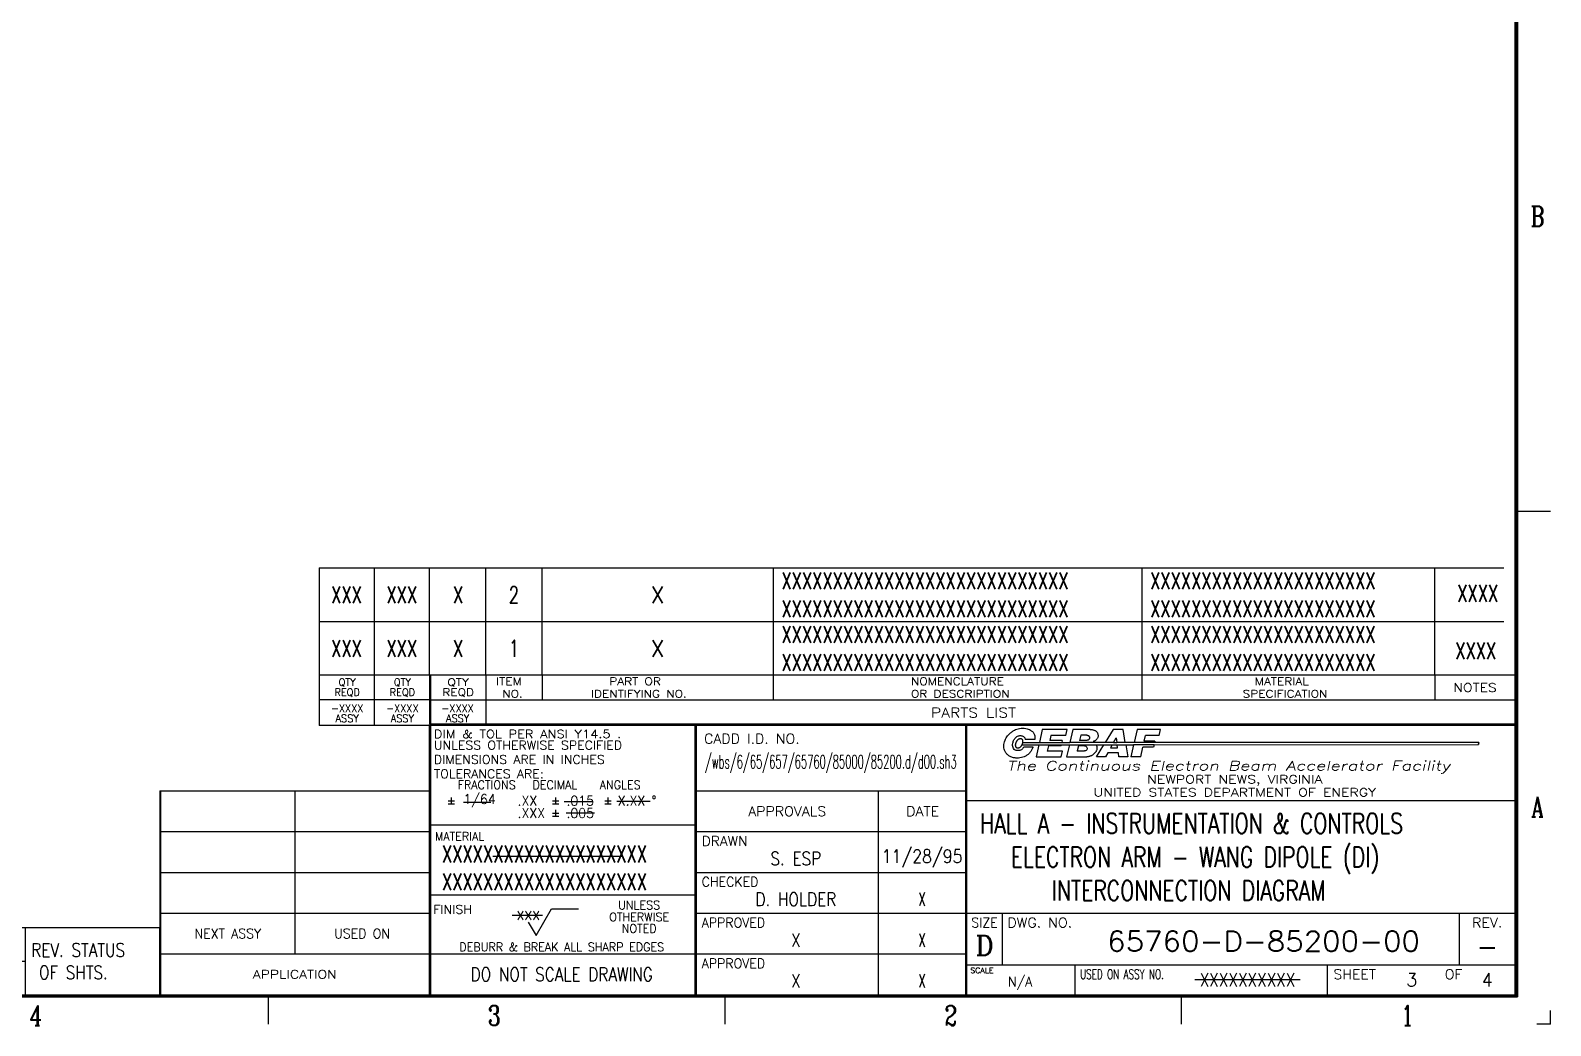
# Model space of a CAD drawing. Extents: x -7.6 to 24, y -28.5 to -7.9.
# Drawn here: x 9.86 to 24.01, y -28.46 to -19.19 of the extents above; entities that cross this region are included whole.
import ezdxf

# ---------------------------------------------------------------- set-up
doc = ezdxf.new("R2010")
doc.units = 0
doc.header["$MEASUREMENT"] = 0
doc.linetypes.add('PHANTOM', pattern=[13, 10, -1, 0, -1, 0, -1])
doc.layers.add('1', color=7, linetype='CONTINUOUS')
doc.layers.add('2', color=7, linetype='CONTINUOUS')
doc.styles.add('CONVERTER_1', font='simplex.shx', dxfattribs={"width": 0.7125})
doc.styles.add('CONVERTER_10', font='simplex.shx', dxfattribs={"width": 0.6175})
doc.styles.add('CONVERTER_11', font='simplex.shx', dxfattribs={"width": 0.665})
doc.styles.add('CONVERTER_12', font='simplex.shx', dxfattribs={"width": 1.2825})
doc.styles.add('CONVERTER_13', font='simplex.shx', dxfattribs={"width": 1.3775, "oblique": 12})
doc.styles.add('CONVERTER_14', font='simplex.shx', dxfattribs={"width": 1.045})
doc.styles.add('CONVERTER_15', font='complex.shx', dxfattribs={"width": 0.95})
doc.styles.add('CONVERTER_16', font='complex.shx', dxfattribs={"width": 1.1875})
doc.styles.add('CONVERTER_17', font='complex.shx', dxfattribs={"width": 0.7125})
doc.styles.add('CONVERTER_2', font='simplex.shx', dxfattribs={"width": 0.95})
doc.styles.add('CONVERTER_3', font='simplex.shx', dxfattribs={"width": 1.1875})
doc.styles.add('CONVERTER_4', font='simplex.shx', dxfattribs={"width": 1.06875})
doc.styles.add('CONVERTER_5', font='complex.shx', dxfattribs={"width": 0.83125})
doc.styles.add('CONVERTER_6', font='simplex.shx', dxfattribs={"width": 0.741})
doc.styles.add('CONVERTER_7', font='simplex.shx', dxfattribs={"width": 0.83125})
doc.styles.add('CONVERTER_8', font='simplex.shx', dxfattribs={"width": 0.5415})
doc.styles.add('CONVERTER_9', font='simplex.shx', dxfattribs={"width": 0.855})

# ---------------------------------------------------------------- blocks, each defined once
blk = doc.blocks.new('PARTS_LIST', base_point=(12.546, -25.661))
at = {"layer": '1', "color": 4, "linetype": 'PHANTOM'}
blk.add_line((23.7, -24.193), (23.7, -25.193), dxfattribs=at)
at = {"layer": '1', "color": 2, "linetype": 'CONTINUOUS'}
for p, q in [((23.7, -25.193), (13.574, -25.193)), ((13.574, -25.193), (13.574, -25.646)), ((13.579, -25.193), (13.579, -25.646)), ((13.584, -25.193), (13.584, -25.646)), ((14.098, -25.193), (14.098, -25.421)), ((14.622, -25.193), (14.622, -25.421)), ((16.776, -25.421), (16.776, -25.193)), ((20.207, -25.421), (20.207, -25.193)), ((22.931, -25.193), (22.931, -25.421)), ((23.7, -25.193), (23.7, -25.646)), ((13.574, -25.421), (23.7, -25.421)), ((13.574, -25.646), (23.7, -25.646))]:
    blk.add_line(p, q, dxfattribs=at)
at = {"layer": '2', "color": 4, "linetype": 'PHANTOM'}
for p, q in [((12.546, -24.193), (12.546, -25.661)), ((12.546, -24.193), (13.06, -24.193)), ((13.06, -24.193), (13.06, -25.661)), ((13.06, -24.193), (13.574, -24.193)), ((13.574, -25.193), (13.574, -24.193)), ((13.574, -24.193), (23.7, -24.193)), ((14.098, -25.193), (14.098, -24.193)), ((14.622, -25.193), (14.622, -24.193)), ((16.776, -25.193), (16.776, -24.193)), ((20.207, -25.193), (20.207, -24.193)), ((22.931, -25.193), (22.931, -24.193)), ((12.546, -24.693), (13.06, -24.693)), ((13.06, -24.693), (13.574, -24.693)), ((13.574, -24.693), (23.7, -24.693)), ((13.574, -25.193), (12.546, -25.193)), ((13.574, -25.421), (12.546, -25.421)), ((14.098, -25.421), (14.098, -25.646)), ((13.574, -25.661), (12.546, -25.661))]:
    blk.add_line(p, q, dxfattribs=at)
at = {"layer": '1', "color": 13, "attachment_point": 5}
for s, insert, char_height, style in [('XXXX', (23.332, -24.429), 0.1562, 'CONVERTER_1'), ('XXXX', (23.314, -24.964), 0.1562, 'CONVERTER_1'), ('REQD', (12.808, -25.354), 0.07, 'CONVERTER_2'), ('QTY', (12.808, -25.26), 0.07, 'CONVERTER_2'), ('REQD', (13.322, -25.354), 0.07, 'CONVERTER_2'), ('QTY', (13.322, -25.26), 0.07, 'CONVERTER_2'), ('-XXXX', (12.808, -25.5), 0.07, 'CONVERTER_2'), ('-XXXX', (13.322, -25.5), 0.07, 'CONVERTER_2'), ('-XXXX', (13.836, -25.5), 0.07, 'CONVERTER_2'), ('ASSY', (12.808, -25.594), 0.07, 'CONVERTER_2'), ('ASSY', (13.322, -25.594), 0.07, 'CONVERTER_2'), ('ASSY', (13.836, -25.594), 0.07, 'CONVERTER_2')]:
    blk.add_mtext(s, dxfattribs=dict(at, insert=insert, char_height=char_height, style=style))
at = {"layer": '1', "color": 3, "style": 'CONVERTER_3'}
for s, insert, char_height, attachment_point in [('REQD', (13.841, -25.354), 0.07, 5), ('QTY', (13.841, -25.26), 0.07, 5), ('ITEM\\P NO.', (14.194, -25.307), 0.07, 4), ('   PART OR\\PIDENTIFYING NO.', (15.076, -25.307), 0.07, 4), ('NOMENCLATURE\\POR DESCRIPTION', (18.055, -25.307), 0.07, 4), ('  MATERIAL\\PSPECIFICATION', (21.142, -25.307), 0.07, 4), ('NOTES', (23.306, -25.307), 0.08, 5), ('PARTS LIST', (18.637, -25.541), 0.09, 5)]:
    blk.add_mtext(s, dxfattribs=dict(at, insert=insert, char_height=char_height, attachment_point=attachment_point))
at = {"layer": '2', "color": 13}
for s, insert, char_height, attachment_point, style in [('XXXXXXXXXXXXXXXXXXXXXXXXXXXX\\PXXXXXXXXXXXXXXXXXXXXXXXXXXXX', (16.851, -24.443), 0.15625, 4, 'CONVERTER_1'), ('XXXXXXXXXXXXXXXXXXXXXX\\PXXXXXXXXXXXXXXXXXXXXXX', (20.282, -24.443), 0.15625, 4, 'CONVERTER_1'), ('XXX', (12.803, -24.443), 0.1562, 5, 'CONVERTER_1'), ('XXX', (13.317, -24.443), 0.1562, 5, 'CONVERTER_1'), ('X', (13.841, -24.443), 0.156, 5, 'CONVERTER_1'), ('2', (14.36, -24.443), 0.156, 5, 'CONVERTER_1'), ('X', (15.699, -24.443), 0.156, 5, 'CONVERTER_2'), ('XXXXXXXXXXXXXXXXXXXXXXXXXXXX\\PXXXXXXXXXXXXXXXXXXXXXXXXXXXX', (16.851, -24.943), 0.15625, 4, 'CONVERTER_1'), ('XXXXXXXXXXXXXXXXXXXXXX\\PXXXXXXXXXXXXXXXXXXXXXX', (20.282, -24.943), 0.15625, 4, 'CONVERTER_1'), ('XXX', (12.803, -24.943), 0.1562, 5, 'CONVERTER_1'), ('XXX', (13.317, -24.943), 0.1562, 5, 'CONVERTER_1'), ('X', (13.841, -24.943), 0.156, 5, 'CONVERTER_1'), ('1', (14.36, -24.943), 0.156, 5, 'CONVERTER_1'), ('X', (15.699, -24.943), 0.156, 5, 'CONVERTER_2')]:
    blk.add_mtext(s, dxfattribs=dict(at, insert=insert, char_height=char_height, attachment_point=attachment_point, style=style))
blk = doc.blocks.new('TITLE_BLOCK', base_point=(13.574, -28.187))
at = {"layer": '1', "color": 2, "linetype": 'CONTINUOUS'}
for p, q in [((23.7, -25.651), (13.574, -25.651)), ((13.574, -28.168), (13.574, -25.651)), ((23.7, -25.656), (13.579, -25.656)), ((13.579, -25.656), (13.579, -28.168)), ((23.7, -25.661), (13.584, -25.661)), ((13.584, -25.661), (13.584, -28.168)), ((16.046, -28.168), (16.046, -25.661)), ((16.051, -25.661), (16.051, -28.168)), ((16.056, -25.661), (16.056, -28.168)), ((18.565, -28.168), (18.565, -25.661)), ((18.57, -28.168), (18.57, -25.661)), ((18.575, -28.168), (18.575, -25.661)), ((23.7, -28.168), (23.7, -25.651)), ((23.7, -25.656), (23.7, -25.656)), ((16.056, -26.269), (18.565, -26.269)), ((17.752, -26.269), (17.752, -28.168)), ((18.565, -26.359), (23.7, -26.359)), ((13.584, -26.585), (16.046, -26.585)), ((16.056, -26.649), (18.575, -26.649)), ((16.056, -27.029), (18.565, -27.029)), ((13.584, -27.237), (16.046, -27.237)), ((16.056, -27.408), (18.565, -27.408)), ((18.575, -27.408), (23.7, -27.408)), ((18.904, -27.408), (18.904, -27.889)), ((23.158, -27.408), (23.158, -27.889)), ((13.584, -27.788), (16.046, -27.788)), ((16.056, -27.788), (18.565, -27.788)), ((18.575, -27.889), (23.7, -27.889)), ((19.58, -27.889), (19.58, -28.168)), ((21.93, -27.889), (21.93, -28.168)), ((13.574, -28.168), (23.7, -28.168))]:
    blk.add_line(p, q, dxfattribs=at)
at = {"layer": '1', "color": 7, "linetype": 'CONTINUOUS'}
for p, q in [((19.278, -25.697), (19.251, -25.82)), ((19.51, -25.697), (19.278, -25.697)), ((19.357, -25.752), (19.347, -25.799)), ((19.498, -25.752), (19.357, -25.752)), ((19.498, -25.752), (19.51, -25.697)), ((19.563, -25.697), (19.535, -25.82)), ((19.725, -25.697), (19.563, -25.697)), ((19.636, -25.75), (19.625, -25.799)), ((19.692, -25.75), (19.636, -25.75)), ((19.938, -25.697), (19.863, -25.82)), ((20.03, -25.697), (19.938, -25.697)), ((20.051, -25.82), (20.03, -25.697)), ((20.16, -25.697), (20.132, -25.82)), ((20.378, -25.697), (20.16, -25.697)), ((20.365, -25.755), (20.378, -25.697)), ((19.088, -25.839), (20.128, -25.839)), ((19.094, -25.82), (19.459, -25.82)), ((19.193, -25.861), (19.106, -25.861)), ((19.209, -25.79), (19.12, -25.79)), ((19.246, -25.839), (19.221, -25.953)), ((19.335, -25.85), (19.324, -25.898)), ((19.453, -25.85), (19.335, -25.85)), ((19.464, -25.799), (19.347, -25.799)), ((19.453, -25.85), (19.455, -25.839)), ((19.464, -25.799), (19.459, -25.82)), ((19.459, -25.82), (19.535, -25.82)), ((19.531, -25.839), (19.505, -25.953)), ((19.94, -25.82), (19.535, -25.82)), ((19.614, -25.849), (19.603, -25.897)), ((19.67, -25.849), (19.614, -25.849)), ((19.625, -25.799), (19.625, -25.799)), ((19.691, -25.799), (19.625, -25.799)), ((19.782, -25.953), (19.851, -25.839)), ((19.93, -25.839), (19.914, -25.868)), ((19.914, -25.868), (19.979, -25.868)), ((19.94, -25.82), (19.965, -25.774)), ((19.94, -25.82), (19.972, -25.82)), ((19.965, -25.774), (19.972, -25.82)), ((20.132, -25.82), (19.972, -25.82)), ((19.979, -25.868), (19.975, -25.839)), ((20.055, -25.839), (20.074, -25.953)), ((20.128, -25.839), (20.103, -25.953)), ((20.318, -25.839), (20.128, -25.839)), ((20.323, -25.82), (20.132, -25.82)), ((20.194, -25.953), (20.214, -25.862)), ((20.313, -25.862), (20.214, -25.862)), ((20.226, -25.806), (20.238, -25.755)), ((20.326, -25.806), (20.226, -25.806)), ((20.365, -25.755), (20.238, -25.755)), ((20.318, -25.839), (20.313, -25.862)), ((20.318, -25.839), (23.337, -25.838)), ((20.326, -25.806), (20.323, -25.82)), ((20.323, -25.82), (20.323, -25.82)), ((23.341, -25.82), (20.323, -25.82)), ((20.323, -25.82), (20.323, -25.82)), ((23.337, -25.838), (23.341, -25.82)), ((23.341, -25.82), (23.337, -25.838)), ((19.221, -25.953), (19.453, -25.953)), ((19.465, -25.898), (19.324, -25.898)), ((19.453, -25.953), (19.465, -25.898)), ((19.505, -25.953), (19.692, -25.953)), ((19.603, -25.897), (19.603, -25.898)), ((19.603, -25.898), (19.603, -25.898)), ((19.668, -25.898), (19.603, -25.898)), ((19.669, -25.898), (19.668, -25.898)), ((19.867, -25.953), (19.782, -25.953)), ((19.888, -25.915), (19.867, -25.953)), ((19.986, -25.915), (19.888, -25.915)), ((19.991, -25.953), (19.986, -25.915)), ((20.074, -25.953), (19.991, -25.953)), ((20.194, -25.953), (20.103, -25.953))]:
    blk.add_line(p, q, dxfattribs=at)
at = {"layer": '1', "color": 3, "linetype": 'CONTINUOUS'}
for p, q in [((13.892, -26.375), (14.146, -26.375)), ((14.828, -26.368), (15.097, -26.368)), ((15.317, -26.364), (15.629, -26.364)), ((14.847, -26.475), (15.109, -26.475)), ((14.165, -26.876), (15.378, -26.876)), ((14.343, -27.427), (14.627, -27.427)), ((20.697, -28.026), (21.68, -28.026))]:
    blk.add_line(p, q, dxfattribs=at)
at = {"layer": '1', "color": 7, "linetype": 'CONTINUOUS'}
for points, knots in [([(19.193, -25.861), (19.189, -25.869), (19.182, -25.885), (19.168, -25.909), (19.147, -25.93), (19.122, -25.946), (19.097, -25.957), (19.069, -25.963), (19.04, -25.965), (19.009, -25.961), (18.979, -25.951), (18.954, -25.933), (18.934, -25.91), (18.922, -25.882), (18.919, -25.853), (18.923, -25.825), (18.931, -25.798), (18.942, -25.776), (18.955, -25.756), (18.973, -25.737), (18.993, -25.719), (19.017, -25.704), (19.042, -25.694), (19.068, -25.687), (19.095, -25.685), (19.123, -25.687), (19.148, -25.693), (19.171, -25.705), (19.193, -25.721), (19.207, -25.744), (19.21, -25.768), (19.209, -25.782), (19.209, -25.79)], [0, 0, 0, 0, 0.0261523, 0.0519766, 0.0824405, 0.1132422, 0.1398405, 0.1663507, 0.1972526, 0.2282031, 0.2593144, 0.2903669, 0.3201753, 0.3498131, 0.3788605, 0.4082037, 0.4343083, 0.4602311, 0.4836354, 0.5071121, 0.5362468, 0.5653677, 0.590899, 0.6164099, 0.6449928, 0.6735609, 0.6981685, 0.7230408, 0.7513071, 0.7784988, 0.8001819, 0.8227958, 0.8227958, 0.8227958, 0.8227958]), ([(19.692, -25.75), (19.694, -25.75), (19.698, -25.751), (19.705, -25.753), (19.71, -25.757), (19.715, -25.762), (19.717, -25.767), (19.719, -25.773), (19.718, -25.78), (19.716, -25.785), (19.714, -25.789), (19.711, -25.792), (19.707, -25.795), (19.704, -25.796), (19.701, -25.797), (19.699, -25.798), (19.695, -25.799), (19.692, -25.799), (19.691, -25.799)], [0, 0, 0, 0, 0.0068001, 0.01347262, 0.01995308, 0.02651538, 0.03278334, 0.03901179, 0.04522836, 0.05144984, 0.0555768, 0.05969444, 0.06394332, 0.0681977, 0.07037174, 0.07253651, 0.07688641, 0.08127725, 0.08127725, 0.08127725, 0.08127725]), ([(19.725, -25.697), (19.728, -25.697), (19.734, -25.697), (19.743, -25.699), (19.753, -25.701), (19.762, -25.704), (19.771, -25.708), (19.779, -25.713), (19.785, -25.72), (19.791, -25.728), (19.794, -25.737), (19.797, -25.746), (19.798, -25.757), (19.796, -25.768), (19.792, -25.778), (19.787, -25.787), (19.78, -25.794), (19.773, -25.8), (19.767, -25.804), (19.762, -25.806), (19.757, -25.808), (19.754, -25.809), (19.752, -25.81)], [0, 0, 0, 0, 0.0088319, 0.0176165, 0.0275676, 0.0376024, 0.0471516, 0.0565852, 0.0660391, 0.0755972, 0.0848731, 0.0941029, 0.1053327, 0.1165868, 0.1269914, 0.1373895, 0.1472771, 0.1571672, 0.1633669, 0.1695494, 0.1745307, 0.1795223, 0.1795223, 0.1795223, 0.1795223]), ([(19.106, -25.861), (19.104, -25.865), (19.099, -25.872), (19.089, -25.883), (19.077, -25.89), (19.06, -25.894), (19.043, -25.895), (19.024, -25.89), (19.01, -25.875), (19.002, -25.857), (19.001, -25.836), (19.005, -25.818), (19.011, -25.801), (19.018, -25.787), (19.029, -25.774), (19.041, -25.764), (19.055, -25.757), (19.07, -25.754), (19.085, -25.755), (19.097, -25.76), (19.108, -25.767), (19.114, -25.775), (19.118, -25.783), (19.12, -25.788), (19.12, -25.79)], [0, 0, 0, 0, 0.0133152, 0.0262925, 0.0414228, 0.0570993, 0.0759024, 0.0939235, 0.1132728, 0.1332884, 0.1536803, 0.1739953, 0.1897777, 0.205531, 0.2222465, 0.2389681, 0.2539896, 0.2689121, 0.2834425, 0.2981071, 0.3095576, 0.3207953, 0.3281988, 0.3356937, 0.3356937, 0.3356937, 0.3356937]), ([(19.082, -25.782), (19.081, -25.782), (19.08, -25.782), (19.077, -25.781), (19.075, -25.781), (19.072, -25.781), (19.069, -25.782), (19.066, -25.783), (19.064, -25.784), (19.061, -25.785), (19.058, -25.787), (19.055, -25.789), (19.052, -25.792), (19.05, -25.795), (19.047, -25.797), (19.045, -25.801), (19.042, -25.804), (19.04, -25.808), (19.038, -25.811), (19.037, -25.815), (19.035, -25.819), (19.034, -25.823), (19.032, -25.827), (19.032, -25.831), (19.031, -25.835), (19.03, -25.839), (19.03, -25.842), (19.03, -25.846), (19.031, -25.85), (19.031, -25.853), (19.032, -25.856), (19.033, -25.859), (19.034, -25.862), (19.036, -25.864), (19.037, -25.866), (19.039, -25.868), (19.041, -25.87), (19.043, -25.871), (19.046, -25.872), (19.048, -25.872), (19.051, -25.872), (19.054, -25.872), (19.056, -25.871), (19.059, -25.87), (19.062, -25.869), (19.065, -25.868), (19.068, -25.866), (19.07, -25.864), (19.073, -25.861), (19.076, -25.859), (19.078, -25.856), (19.081, -25.852), (19.083, -25.849), (19.085, -25.846), (19.087, -25.842), (19.089, -25.838), (19.091, -25.834), (19.092, -25.83), (19.093, -25.826), (19.094, -25.822), (19.095, -25.818), (19.095, -25.815), (19.095, -25.811), (19.095, -25.807), (19.095, -25.804), (19.095, -25.8), (19.094, -25.797), (19.093, -25.794), (19.092, -25.791), (19.09, -25.789), (19.088, -25.787), (19.087, -25.785), (19.084, -25.784), (19.083, -25.783), (19.082, -25.782)], [0, 0, 0, 0, 0.0025157, 0.005032, 0.0076784, 0.0103258, 0.0132024, 0.0160796, 0.0192402, 0.0224012, 0.0258566, 0.0293123, 0.0330394, 0.0367667, 0.0407174, 0.0446683, 0.0487771, 0.052886, 0.0570766, 0.0612671, 0.0654577, 0.0696483, 0.0737572, 0.077866, 0.0818169, 0.0857676, 0.0894949, 0.093222, 0.0966777, 0.1001331, 0.1032941, 0.1064547, 0.1093319, 0.1122085, 0.1148559, 0.1175023, 0.1200186, 0.1225343, 0.12505, 0.1275663, 0.1302127, 0.1328601, 0.1357367, 0.1386139, 0.1417745, 0.1449355, 0.1483909, 0.1518466, 0.1555737, 0.159301, 0.1632517, 0.1672026, 0.1713114, 0.1754203, 0.1796109, 0.1838014, 0.187992, 0.1921826, 0.1962915, 0.2004003, 0.2043512, 0.2083019, 0.2120292, 0.2157563, 0.219212, 0.2226674, 0.2258284, 0.228989, 0.2318662, 0.2347428, 0.2373902, 0.2400366, 0.2425529, 0.2450686, 0.2450686, 0.2450686, 0.2450686]), ([(19.67, -25.849), (19.673, -25.849), (19.678, -25.85), (19.688, -25.854), (19.695, -25.864), (19.697, -25.876), (19.693, -25.886), (19.686, -25.894), (19.677, -25.897), (19.671, -25.897), (19.668, -25.898)], [0, 0, 0, 0, 0.00905559, 0.01779751, 0.03014168, 0.04272253, 0.05316273, 0.06340568, 0.07194955, 0.08076828, 0.08076828, 0.08076828, 0.08076828]), ([(19.78, -25.839), (19.781, -25.841), (19.783, -25.846), (19.786, -25.854), (19.787, -25.864), (19.787, -25.875), (19.785, -25.886), (19.781, -25.897), (19.776, -25.905), (19.771, -25.912), (19.765, -25.919), (19.759, -25.925), (19.752, -25.931), (19.744, -25.937), (19.735, -25.942), (19.726, -25.945), (19.718, -25.948), (19.71, -25.951), (19.701, -25.952), (19.695, -25.953), (19.692, -25.953)], [0, 0, 0, 0, 0.0075814, 0.015131, 0.0256391, 0.0362027, 0.0482965, 0.0603695, 0.0691294, 0.0778909, 0.086798, 0.0957017, 0.1047617, 0.1138227, 0.1243511, 0.1348868, 0.1428802, 0.1508585, 0.160227, 0.1696198, 0.1696198, 0.1696198, 0.1696198]), ([(19.752, -25.81), (19.753, -25.811), (19.756, -25.812), (19.759, -25.814), (19.762, -25.817), (19.764, -25.819), (19.765, -25.82)], [0, 0, 0, 0, 0.0040697, 0.0081305, 0.01239296, 0.01666523, 0.01666523, 0.01666523, 0.01666523]), ([(19.668, -25.898), (19.668, -25.898), (19.668, -25.898), (19.668, -25.898), (19.669, -25.898), (19.669, -25.898), (19.669, -25.898), (19.669, -25.898), (19.669, -25.898)], [0, 0, 0, 0, 0.000038679, 0.0000773581, 0.0001160402, 0.0001547223, 0.0001934072, 0.000232092, 0.000232092, 0.000232092, 0.000232092])]:
    blk.add_open_spline(points, degree=3, knots=knots, dxfattribs=at)
at = {"layer": '2', "color": 3, "linetype": 'CONTINUOUS'}
for p, q in [((13.747, -26.361), (13.806, -26.361)), ((13.747, -26.391), (13.806, -26.391)), ((13.777, -26.332), (13.777, -26.391)), ((14.719, -26.361), (14.778, -26.361)), ((14.719, -26.391), (14.778, -26.391)), ((14.748, -26.332), (14.748, -26.391)), ((14.748, -26.447), (14.748, -26.506)), ((15.205, -26.361), (15.264, -26.361)), ((15.205, -26.391), (15.264, -26.391)), ((15.235, -26.332), (15.235, -26.391)), ((14.719, -26.476), (14.778, -26.476)), ((14.719, -26.506), (14.778, -26.506)), ((14.566, -27.617), (14.71, -27.367)), ((14.71, -27.367), (14.96, -27.367)), ((14.494, -27.492), (14.566, -27.617))]:
    blk.add_line(p, q, dxfattribs=at)
at = {"layer": '1', "color": 3}
for s, insert, char_height, attachment_point, style in [('DIM & TOL PER ANSI Y14.5 .', (13.615, -25.702), 0.075, 1, 'CONVERTER_3'), ('CADD I.D. NO.', (16.13, -25.783), 0.09, 4, 'CONVERTER_4'), ('UNLESS OTHERWISE SPECIFIED\\PDIMENSIONS ARE IN INCHES\\PTOLERANCES ARE:', (13.615, -25.804), 0.08, 1, 'CONVERTER_4'), ('FRACTIONS   DECIMAL    ANGLES', (14.688, -26.213), 0.08, 5, 'CONVERTER_2'), ('NEWPORT NEWS, VIRGINIA', (21.07, -26.173), 0.075, 5, 'CONVERTER_12'), ('UNITED STATES DEPARTMENT OF ENERGY', (21.07, -26.283), 0.075, 5, 'CONVERTER_12'), ('APPROVALS', (16.904, -26.459), 0.09, 5, 'CONVERTER_4'), ('DATE', (18.164, -26.459), 0.09, 5, 'CONVERTER_4'), ('MATERIAL', (13.625, -26.693), 0.08, 4, 'CONVERTER_2'), ('DRAWN', (16.108, -26.737), 0.09, 4, 'CONVERTER_14'), ('S. ESP', (16.984, -26.899), 0.125, 5, 'CONVERTER_7'), ('11/28/95', (18.159, -26.899), 0.125, 5, 'CONVERTER_9'), ('CHECKED', (16.108, -27.116), 0.09, 4, 'CONVERTER_2'), ('UNLESS', (15.526, -27.333), 0.08, 5, 'CONVERTER_2'), ('FINISH', (13.61, -27.373), 0.08, 4, 'CONVERTER_4'), ('OTHERWISE', (15.526, -27.444), 0.08, 5, 'CONVERTER_2'), ('NOTED', (15.526, -27.551), 0.08, 5, 'CONVERTER_2'), ('APPROVED', (16.108, -27.496), 0.09, 4, 'CONVERTER_2'), ('SIZE', (18.74, -27.496), 0.09, 5, 'CONVERTER_2'), ('DWG. NO.', (18.954, -27.496), 0.09, 4, 'CONVERTER_4'), ('REV.', (23.42, -27.496), 0.09, 5, 'CONVERTER_4'), ('DEBURR & BREAK ALL SHARP EDGES', (14.805, -27.723), 0.08, 5, 'CONVERTER_2'), ('APPROVED', (16.108, -27.876), 0.09, 4, 'CONVERTER_2'), ('SCALE', (18.608, -27.941), 0.05, 4, 'CONVERTER_4'), ('N/A', (19.072, -28.061), 0.09, 5, 'CONVERTER_2'), ('USED ON ASSY NO.', (19.63, -27.977), 0.09, 4, 'CONVERTER_11'), ('SHEET', (21.988, -27.977), 0.09, 4, 'CONVERTER_4'), ('3', (22.717, -28.029), 0.125, 5, 'CONVERTER_2'), ('OF', (23.024, -27.977), 0.09, 4, 'CONVERTER_4'), ('4', (23.42, -28.029), 0.125, 5, 'CONVERTER_2')]:
    blk.add_mtext(s, dxfattribs=dict(at, insert=insert, char_height=char_height, attachment_point=attachment_point, style=style))
at = {"layer": '1', "color": 7, "attachment_point": 5}
for s, insert, char_height, style in [('/wbs/6/65/657/65760/85000/85200.d/d00.sh3', (17.31, -26.019), 0.125, 'CONVERTER_8'), ('D', (18.74, -27.709), 0.188, 'CONVERTER_15'), ('DO NOT SCALE DRAWING', (14.805, -27.978), 0.125, 'CONVERTER_5')]:
    blk.add_mtext(s, dxfattribs=dict(at, insert=insert, char_height=char_height, style=style))
at = {"layer": '1', "color": 3, "insert": (18.948, -26.05), "char_height": 0.08739, "attachment_point": 4, "rotation": 0.0126, "style": 'CONVERTER_13'}
blk.add_mtext('The Continuous Electron Beam Accelerator Facility', dxfattribs=at)
at = {"layer": '1', "color": 2}
for s, insert, char_height, attachment_point, style in [('HALL A - INSTRUMENTATION & CONTROLS\\P   ELECTRON ARM - WANG DIPOLE (DI)\\P       INTERCONNECTION DIAGRAM', (18.699, -26.885), 0.1875, 4, 'CONVERTER_6'), ('65760-D-85200-00', (21.338, -27.669), 0.1875, 5, 'CONVERTER_4'), ('-', (23.42, -27.719), 0.188, 5, 'CONVERTER_2')]:
    blk.add_mtext(s, dxfattribs=dict(at, insert=insert, char_height=char_height, attachment_point=attachment_point, style=style))
at = {"layer": '1', "color": 13, "char_height": 0.125, "attachment_point": 5}
for s, insert, style in [('D. HOLDER', (16.984, -27.279), 'CONVERTER_7'), ('X', (18.159, -27.279), 'CONVERTER_10'), ('X', (16.984, -27.659), 'CONVERTER_7'), ('X', (18.159, -27.659), 'CONVERTER_10'), ('X', (16.984, -28.039), 'CONVERTER_7'), ('X', (18.159, -28.039), 'CONVERTER_10'), ('XXXXXXXXXX', (21.188, -28.029), 'CONVERTER_7')]:
    blk.add_mtext(s, dxfattribs=dict(at, insert=insert, style=style))
at = {"layer": '2', "color": 13}
for s, insert, char_height, attachment_point, style in [(' 1/64', (13.832, -26.361), 0.09, 4, 'CONVERTER_2'), ('.015', (14.849, -26.361), 0.09, 4, 'CONVERTER_2'), ('X.XX °', (15.327, -26.361), 0.09, 4, 'CONVERTER_2'), ('.005', (14.849, -26.476), 0.09, 4, 'CONVERTER_2'), ('XXXXXXXXXXXXXXXXXXXX\\PXXXXXXXXXXXXXXXXXXXX', (13.691, -26.987), 0.15625, 4, 'CONVERTER_1'), ('XXX', (14.494, -27.43), 0.08, 5, 'CONVERTER_4')]:
    blk.add_mtext(s, dxfattribs=dict(at, insert=insert, char_height=char_height, attachment_point=attachment_point, style=style))
at = {"layer": '2', "color": 3, "char_height": 0.09, "attachment_point": 4, "style": 'CONVERTER_2'}
for s, insert in [('.XX', (14.394, -26.361)), ('.XXX', (14.394, -26.476))]:
    blk.add_mtext(s, dxfattribs=dict(at, insert=insert))
blk = doc.blocks.new('APPLICATION_BLOCK', base_point=(11.065, -28.168))
at = {"layer": '1', "color": 4, "linetype": 'PHANTOM'}
for p, q in [((11.065, -26.269), (13.584, -26.269)), ((11.065, -26.269), (11.065, -28.168)), ((11.07, -28.168), (11.07, -26.269)), ((11.075, -28.168), (11.075, -26.269)), ((12.32, -26.269), (12.32, -26.649)), ((11.065, -26.649), (13.584, -26.649)), ((12.32, -26.649), (12.32, -27.029)), ((11.065, -27.029), (13.574, -27.029)), ((12.32, -27.029), (12.32, -27.788)), ((11.065, -27.408), (13.574, -27.408)), ((11.065, -27.788), (13.574, -27.788))]:
    blk.add_line(p, q, dxfattribs=at)
at = {"layer": '1', "color": 13, "attachment_point": 5}
for s, insert, char_height, style in [('NEXT ASSY', (11.697, -27.598), 0.09, 'CONVERTER_2'), ('USED ON', (12.947, -27.598), 0.09, 'CONVERTER_2'), ('APPLICATION', (12.32, -27.978), 0.08, 'CONVERTER_16')]:
    blk.add_mtext(s, dxfattribs=dict(at, insert=insert, char_height=char_height, style=style))
blk = doc.blocks.new('REV_STATUS_BLK', base_point=(11.065, -28.168))
at = {"layer": '1', "color": 4, "linetype": 'PHANTOM'}
for p, q in [((7.315, -28.168), (7.315, -27.543)), ((7.315, -27.543), (7.627, -27.543)), ((7.627, -28.168), (7.627, -27.543)), ((7.627, -27.543), (11.065, -27.543)), ((7.94, -28.168), (7.94, -27.543)), ((8.252, -28.168), (8.252, -27.543)), ((8.565, -28.168), (8.565, -27.543)), ((8.877, -28.168), (8.877, -27.543)), ((9.19, -28.168), (9.19, -27.543)), ((9.815, -28.168), (9.815, -27.543)), ((11.065, -28.168), (11.065, -27.543)), ((7.315, -27.856), (7.627, -27.856)), ((7.627, -27.856), (9.815, -27.856)), ((7.315, -28.168), (7.627, -28.168)), ((7.627, -28.168), (11.065, -28.168))]:
    blk.add_line(p, q, dxfattribs=at)
at = {"layer": '1', "color": 13, "char_height": 0.125}
for s, insert, attachment_point, style in [('REV.', (9.502, -27.699), 5, 'CONVERTER_1'), ('REV. STATUS\\P OF SHTS.', (9.868, -27.856), 4, 'CONVERTER_7'), ('_', (7.471, -27.699), 5, 'CONVERTER_1'), ('_', (7.784, -27.699), 5, 'CONVERTER_1'), ('_', (8.096, -27.699), 5, 'CONVERTER_1'), ('_', (8.409, -27.699), 5, 'CONVERTER_1'), ('_', (8.721, -27.699), 5, 'CONVERTER_1'), ('_', (9.034, -27.699), 5, 'CONVERTER_1'), ('6', (7.471, -28.012), 5, 'CONVERTER_1'), ('5', (7.784, -28.012), 5, 'CONVERTER_1'), ('4', (8.096, -28.012), 5, 'CONVERTER_1'), ('3', (8.409, -28.012), 5, 'CONVERTER_1'), ('2', (8.721, -28.012), 5, 'CONVERTER_1'), ('1', (9.034, -28.012), 5, 'CONVERTER_1'), ('SHEET', (9.502, -28.012), 5, 'CONVERTER_1')]:
    blk.add_mtext(s, dxfattribs=dict(at, insert=insert, attachment_point=attachment_point, style=style))
blk = doc.blocks.new('FORMAT_D', base_point=(-7.615, -28.456))
at = {"layer": '1', "color": 2, "linetype": 'CONTINUOUS'}
for p, q in [((23.681, -28.168), (23.681, -8.168)), ((23.687, -8.162), (23.687, -28.174)), ((23.694, -8.156), (23.694, -28.181)), ((23.7, -8.149), (23.7, -28.187)), ((24.009, -23.668), (23.7, -23.668)), ((-7.305, -28.187), (23.7, -28.187)), ((-7.299, -28.181), (23.694, -28.181)), ((-7.293, -28.174), (23.687, -28.174)), ((-7.286, -28.168), (23.681, -28.168)), ((12.072, -28.168), (12.072, -28.443)), ((16.322, -28.174), (16.322, -28.443)), ((20.572, -28.187), (20.572, -28.443))]:
    blk.add_line(p, q, dxfattribs=at)
at = {"layer": '1', "color": 7, "linetype": 'CONTINUOUS'}
for q in [(24.009, -28.314), (23.881, -28.443)]:
    blk.add_line((24.009, -28.443), q, dxfattribs=at)
at = {"layer": '1'}
for name, p in [('PARTS_LIST', (12.546, -25.661)), ('TITLE_BLOCK', (13.574, -28.187)), ('APPLICATION_BLOCK', (11.065, -28.168)), ('REV_STATUS_BLK', (11.065, -28.168))]:
    blk.add_blockref(name, p, dxfattribs=at)
at = {"layer": '1', "color": 7, "char_height": 0.188, "attachment_point": 5, "style": 'CONVERTER_17'}
for s, insert in [('B', (23.887, -20.918)), ('A', (23.887, -26.418)), ('4', (9.91, -28.362)), ('3', (14.176, -28.362)), ('2', (18.426, -28.362)), ('1', (22.676, -28.362))]:
    blk.add_mtext(s, dxfattribs=dict(at, insert=insert))

msp = doc.modelspace()

# ---------------------------------------------------------------- block references
at = {"layer": '1'}
msp.add_blockref('FORMAT_D', (-7.615, -28.456), dxfattribs=at)

doc.saveas('drawing.dxf')
